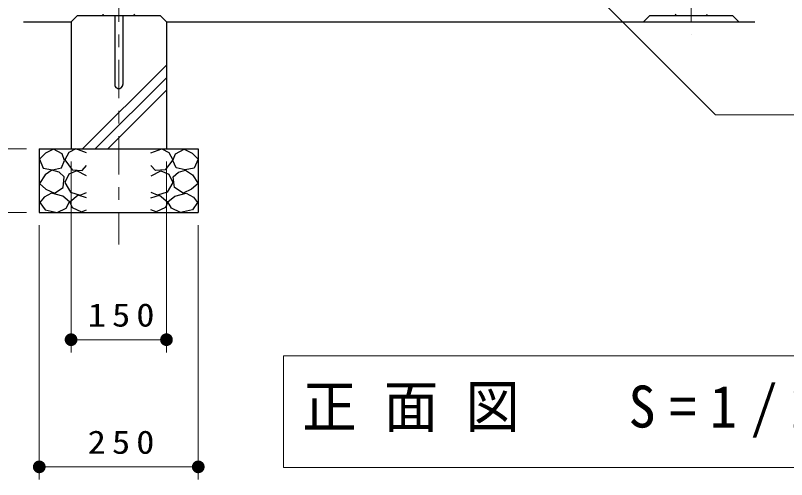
# Model space of a CAD drawing. Units: millimetres on the paper, scale 1:20. Extents: x -365 to 0, y 0 to 257.
# Drawn here: x -284.1 to -223.5, y 62.1 to 98.6 of the extents above; entities that cross this region are included whole.
import ezdxf

# ---------------------------------------------------------------- set-up
doc = ezdxf.new("R2010")
doc.units = ezdxf.units.MM
doc.linetypes.add('USER2', pattern=[6, 3, -1, 1, -1])
doc.layers.add('1_20', color=7, linetype='Continuous', lineweight=25)
doc.styles.add('ＭＳ ゴシック', font='')
doc.styles.get('ＭＳ ゴシック').set_extended_font_data('MS Gothic')

# ---------------------------------------------------------------- blocks, each defined once
blk = doc.blocks.new('filled_dot')
at = {"color": 0, "linetype": 'Continuous', "lineweight": -2, "const_width": 1.25}
blk.add_lwpolyline([(-0.625, 0, 1), (0.625, 0, 1)], format="xyb", close=True, dxfattribs=at)

msp = doc.modelspace()

# ---------------------------------------------------------------- linework, layer by layer
at = {"layer": '1_20', "linetype": 'USER2', "lineweight": 13}
for p, q in [((-275.978, 137.086), (-275.978, 80.57)), ((-230.979, 137.086), (-230.979, 97.086))]:
    msp.add_line(p, q, dxfattribs=at)
at = {"layer": '1_20'}
for p, q in [((-279.728, 98.086), (-279.228, 98.586)), ((-279.229, 98.586), (-272.729, 98.586)), ((-276.296, 98.586), (-276.296, 93.154)), ((-275.661, 98.586), (-275.661, 93.154)), ((-272.728, 98.586), (-272.228, 98.086)), ((-234.728, 98.086), (-234.228, 98.586)), ((-234.228, 98.586), (-227.728, 98.586)), ((-227.729, 98.586), (-227.229, 98.086)), ((-283.479, 98.086), (-279.729, 98.086)), ((-279.729, 98.086), (-279.729, 88.086)), ((-272.229, 98.086), (-225.978, 98.086)), ((-272.229, 98.086), (-272.229, 88.086)), ((-282.229, 88.086), (-282.229, 83.086)), ((-282.229, 88.086), (-269.729, 88.086)), ((-269.729, 88.086), (-269.729, 83.086)), ((-282.229, 83.086), (-269.729, 83.086))]:
    msp.add_line(p, q, dxfattribs=at)
at = {"layer": '1_20', "lineweight": 13}
for p, q in [((-278.823, 88.086), (-272.229, 94.68)), ((-277.833, 88.086), (-272.229, 93.69)), ((-276.843, 88.086), (-272.229, 92.701)), ((-283.229, 88.086), (-295.729, 88.086)), ((-279.729, 87.086), (-279.729, 72.086)), ((-272.229, 87.086), (-272.229, 72.086)), ((-283.229, 83.086), (-305.729, 83.086)), ((-282.229, 82.086), (-282.229, 62.086)), ((-269.729, 82.086), (-269.729, 62.086)), ((-272.229, 73.086), (-279.729, 73.086)), ((-263.034, 71.828), (-263.034, 63.028)), ((-215.234, 71.828), (-263.034, 71.828)), ((-269.729, 63.086), (-282.229, 63.086)), ((-263.034, 63.028), (-215.234, 63.028))]:
    msp.add_line(p, q, dxfattribs=at)
msp.add_lwpolyline([(-252.556, 114.251), (-229.065, 90.759), (-180.122, 90.759)], dxfattribs=at)
at = {"layer": '1_20'}
for points in [[(-281.106, 88.056), (-281.74, 87.755), (-282.215, 87.28), (-281.914, 86.583), (-281.185, 86.44), (-280.488, 86.599), (-280.235, 87.185), (-280.425, 87.692)], [(-270.851, 88.056), (-270.217, 87.755), (-269.742, 87.28), (-270.043, 86.583), (-270.772, 86.44), (-271.469, 86.599), (-271.722, 87.185), (-271.532, 87.692)], [(-281.233, 86.409), (-281.771, 86.06), (-282.215, 85.379), (-281.708, 84.919), (-281.043, 84.603), (-280.346, 85.046), (-280.266, 85.886), (-280.674, 86.248)], [(-270.724, 86.409), (-270.186, 86.06), (-269.742, 85.379), (-270.249, 84.919), (-270.914, 84.603), (-271.611, 85.046), (-271.691, 85.886), (-271.283, 86.248)], [(-281.274, 84.612), (-281.843, 84.293), (-282.18, 83.87), (-281.777, 83.304), (-280.834, 83.101), (-280.118, 83.42), (-279.845, 83.925), (-280.384, 84.381)], [(-270.683, 84.612), (-270.114, 84.293), (-269.777, 83.87), (-270.18, 83.304), (-271.123, 83.101), (-271.839, 83.42), (-272.112, 83.925), (-271.573, 84.381)]]:
    msp.add_lwpolyline(points, close=True, dxfattribs=at)
for points in [[(-278.508, 87.771), (-279.363, 88.088), (-279.902, 87.819), (-280.219, 87.217), (-279.633, 86.456), (-278.856, 86.393), (-278.508, 86.789)], [(-273.449, 87.771), (-272.594, 88.088), (-272.055, 87.819), (-271.738, 87.217), (-272.324, 86.456), (-273.101, 86.393), (-273.449, 86.789)], [(-278.524, 85.965), (-279.284, 86.361), (-279.918, 86.108), (-280.219, 85.458), (-279.775, 84.682), (-279.015, 84.444), (-278.524, 84.65)], [(-273.433, 85.965), (-272.673, 86.361), (-272.039, 86.108), (-271.738, 85.458), (-272.182, 84.682), (-272.942, 84.444), (-273.433, 84.65)], [(-278.508, 84.238), (-279.173, 84.444), (-279.823, 83.89), (-279.649, 83.494), (-278.92, 83.129), (-278.508, 83.288)], [(-273.449, 84.238), (-272.784, 84.444), (-272.134, 83.89), (-272.308, 83.494), (-273.037, 83.129), (-273.449, 83.288)]]:
    msp.add_lwpolyline(points, dxfattribs=at)
for centre, radius, start, end in [((-277.129, 98.686), 0.1, 179.99998, 270.00002), ((-274.829, 98.686), 0.1, 270.00002, 0), ((-232.129, 98.686), 0.1, 179.99998, 270.00002), ((-229.828, 98.686), 0.1, 270.00002, 0), ((-275.979, 93.154), 0.318, 179.99998, 0)]:
    msp.add_arc(centre, radius, start, end, dxfattribs=at)

# ---------------------------------------------------------------- block references
at = {"layer": '1_20', "lineweight": 13, "xscale": 0.4, "yscale": 0.4}
for p in [(-279.729, 73.086), (-282.229, 63.086)]:
    msp.add_blockref('filled_dot', p, dxfattribs=at)
at = {"layer": '1_20', "lineweight": 13, "xscale": 0.4, "yscale": 0.4, "rotation": 180}
for p in [(-272.229, 73.086), (-269.729, 63.086)]:
    msp.add_blockref('filled_dot', p, dxfattribs=at)

# ---------------------------------------------------------------- texts
at = {"layer": '1_20', "style": 'ＭＳ ゴシック'}
for s, insert, char_height, attachment_point in [('\\T1.33;\\W1.15;150', (-275.557, 74.086), 1.833, 8), ('\\T1.5;\\W0.95;正面図\u3000S=1/20', (-239.134, 67.428), 3.299, 5), ('\\T1.33;\\W1.15;250', (-275.563, 64.086), 1.833, 8)]:
    msp.add_mtext(s, dxfattribs=dict(at, insert=insert, char_height=char_height, attachment_point=attachment_point))

doc.saveas('drawing.dxf')
